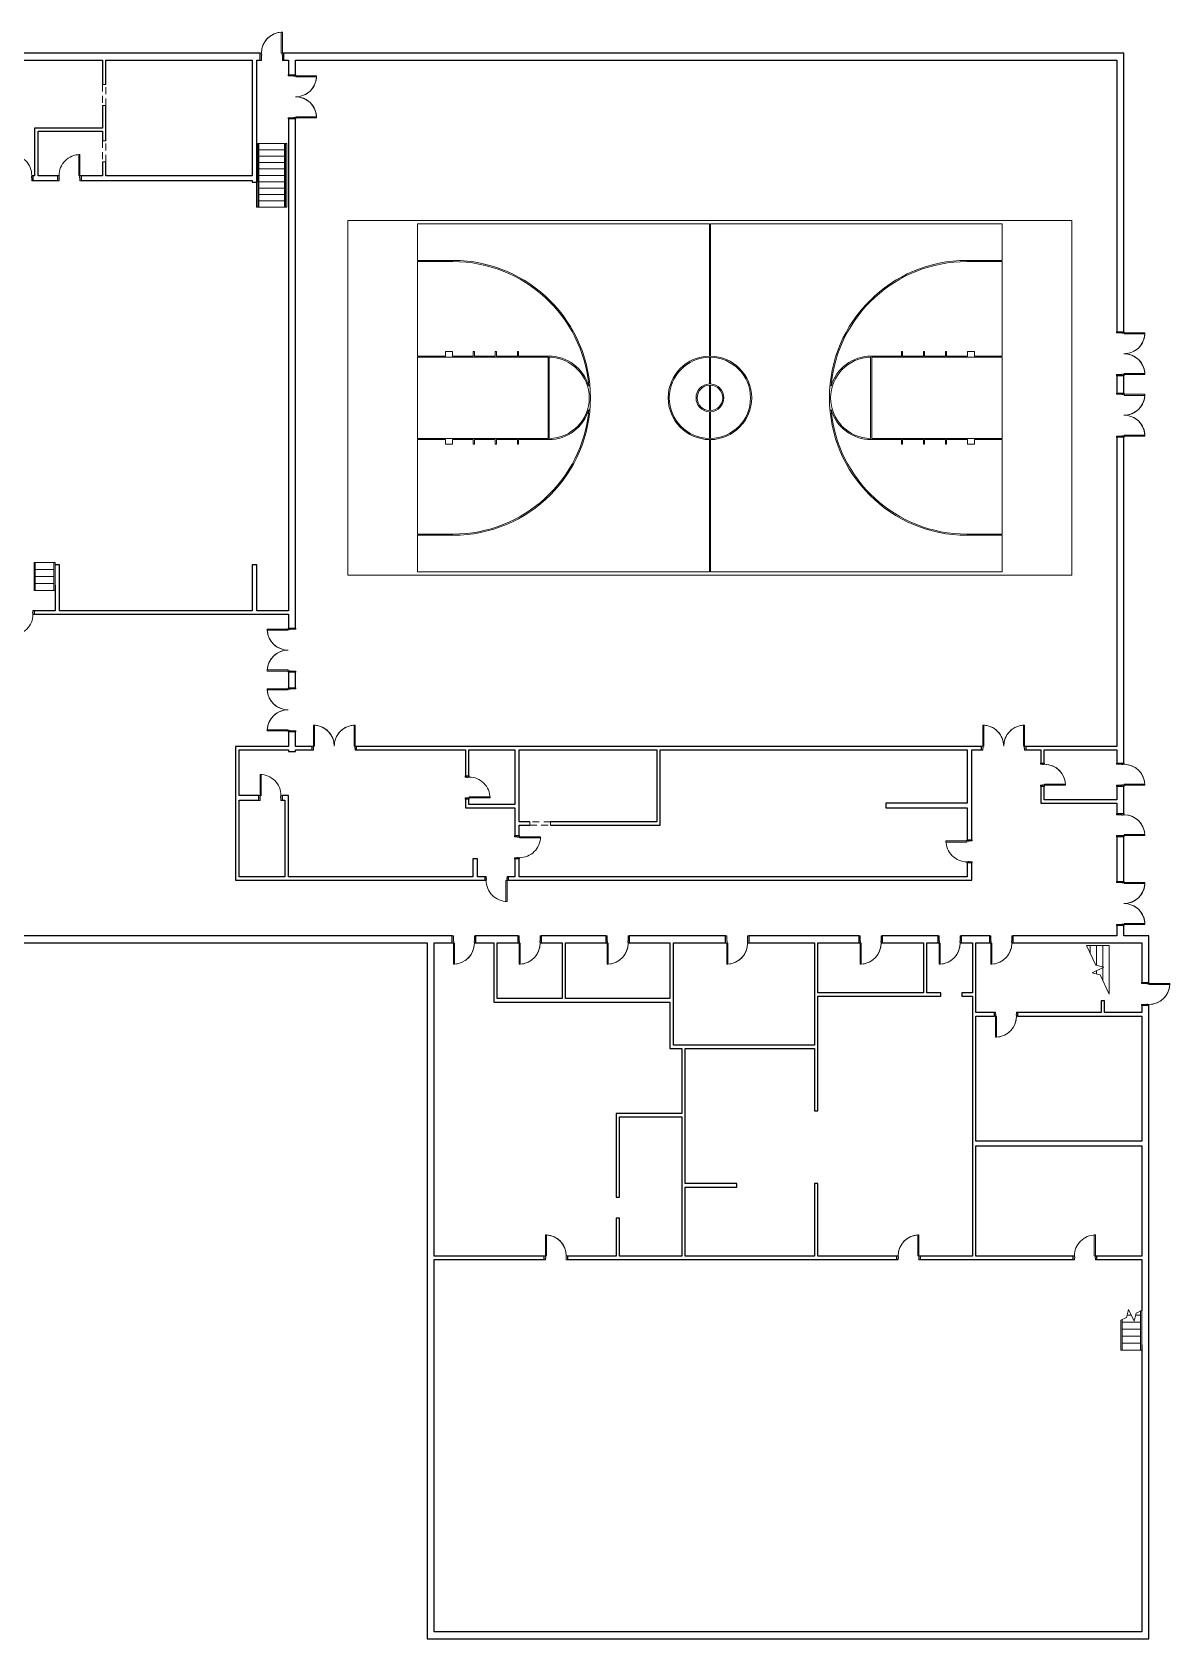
# Model space of a CAD drawing. Header units: inches. Extents: x -7329 to -4208, y -593 to 2177.
# Drawn here: x -6170 to -4208, y -593 to 2177 of the extents above; entities that cross this region are included whole.
import ezdxf

# ---------------------------------------------------------------- set-up
doc = ezdxf.new("R2010")
doc.units = ezdxf.units.IN
doc.header["$MEASUREMENT"] = 0
doc.linetypes.add('Overhead', pattern=[19.5, 12, -7.5])
for name, color, linetype, lineweight in [('A-DETL-GENF', 92, 'Overhead', 9), ('A-DETL-MEDM', 33, 'Continuous', 15), ('A-DOOR', 31, 'Continuous', 9), ('A-DOOR-FRAM', 31, 'Continuous', 15), ('A-FLOR-HRAL', 11, 'Continuous', 9), ('A-GENM', 13, 'Continuous', 9), ('A-WALL', 113, 'Continuous', 9), ('I-WALL', 2, 'Continuous', 9), ('S-STRS', 31, 'Continuous', 9), ('S-STRS-MBND', 31, 'Continuous', 9)]:
    doc.layers.add(name, color=color, linetype=linetype, lineweight=lineweight)

# ---------------------------------------------------------------- blocks, each defined once
blk = doc.blocks.new('Railing - Railing-5213321-LEVEL 1 Map Export')
at = {"layer": 'A-FLOR-HRAL'}
for p, q in [((-5780.8, 1985.5), (-5778.8, 1985.5)), ((-5780.8, 1985.5), (-5780.8, 1875.5)), ((-5778.8, 1985.5), (-5778.8, 1875.5)), ((-5778.8, 1875.5), (-5780.8, 1875.5))]:
    blk.add_line(p, q, dxfattribs=at)
blk = doc.blocks.new('Railing - Railing-5213325-LEVEL 1 Map Export')
at = {"layer": 'A-FLOR-HRAL'}
for p, q in [((-5734.8, 1985.5), (-5732.8, 1985.5)), ((-5734.8, 1985.5), (-5734.8, 1875.5)), ((-5732.8, 1985.5), (-5732.8, 1875.5)), ((-5732.8, 1875.5), (-5734.8, 1875.5))]:
    blk.add_line(p, q, dxfattribs=at)
blk = doc.blocks.new('Door-Opening - 36_ x 84_-5237242-LEVEL 1 Map Export')
at = {"layer": 'A-DETL-GENF'}
for p, q in [((17.7, 3), (-18.3, 3)), ((-18.3, -3), (17.7, -3))]:
    blk.add_line(p, q, dxfattribs=at)
at = {"layer": 'A-DETL-MEDM'}
for p, q in [((-18.3, 3), (-18.3, -3)), ((17.7, -3), (17.7, 3))]:
    blk.add_line(p, q, dxfattribs=at)
blk = doc.blocks.new('Door-Single_CE_ - WD Door-2_ HM Frame-5261701-LEVEL 1 Map Export')
at = {"layer": 'A-DOOR'}
for p, q in [((18, 39.5), (16, 39.5)), ((16, 39.5), (16, 3.5)), ((18, 3.5), (18, 39.5)), ((16, 3.5), (18, 3.5))]:
    blk.add_line(p, q, dxfattribs=at)
at = {"layer": 'A-DOOR', "lineweight": 15}
for p, q in [((18, 39.5), (16, 39.5)), ((16, 39.5), (16, 3.5)), ((18, 3.5), (18, 39.5)), ((18, 3.5), (16, 3.5))]:
    blk.add_line(p, q, dxfattribs=at)
at = {"layer": 'A-DOOR'}
blk.add_arc((18, 3.5), 36, 90, 180.5, dxfattribs=at)
blk.add_arc((18, 3.5), 36, 90, 180.5, dxfattribs=at)
blk.add_arc((18, 3.5), 36, 90, 180.5, dxfattribs=at)
blk.add_arc((18, 3.5), 36, 90, 180.5, dxfattribs=at)
at = {"layer": 'A-DOOR-FRAM'}
for p, q in [((-18, 3.5), (-20, 3.5)), ((-20, 3.5), (-20, -3.5)), ((-18, 1.5), (-18, 3.5)), ((-17.5, 1.5), (-18, 1.5)), ((-17.5, -0.5), (-17.5, 1.5)), ((18, 1.5), (17.5, 1.5)), ((17.5, 1.5), (17.5, -0.5)), ((20, 3.5), (18, 3.5)), ((18, 3.5), (18, 1.5)), ((20, -3.5), (20, 3.5)), ((-20, -3.5), (-18, -3.5)), ((-18, -3.5), (-18, -0.5)), ((-18, -0.5), (-17.5, -0.5)), ((17.5, -0.5), (18, -0.5)), ((18, -0.5), (18, -3.5)), ((18, -3.5), (20, -3.5))]:
    blk.add_line(p, q, dxfattribs=at)
blk = doc.blocks.new('Door-Single_CE_ - WD Door-2_ HM Frame-5261969-LEVEL 1 Map Export')
at = {"layer": 'A-DOOR'}
for p, q in [((18, 40.5), (16, 40.5)), ((16, 40.5), (16, 4.5)), ((18, 4.5), (18, 40.5)), ((16, 4.5), (18, 4.5))]:
    blk.add_line(p, q, dxfattribs=at)
at = {"layer": 'A-DOOR', "lineweight": 15}
for p, q in [((18, 40.5), (16, 40.5)), ((16, 40.5), (16, 4.5)), ((18, 4.5), (18, 40.5)), ((18, 4.5), (16, 4.5))]:
    blk.add_line(p, q, dxfattribs=at)
at = {"layer": 'A-DOOR'}
blk.add_arc((18, 4.5), 36, 90, 180.5, dxfattribs=at)
blk.add_arc((18, 4.5), 36, 90, 180.5, dxfattribs=at)
blk.add_arc((18, 4.5), 36, 90, 180.5, dxfattribs=at)
blk.add_arc((18, 4.5), 36, 90, 180.5, dxfattribs=at)
at = {"layer": 'A-DOOR-FRAM'}
for p, q in [((-18, 4.5), (-20, 4.5)), ((-20, 4.5), (-20, -4.5)), ((-18, 2.5), (-18, 4.5)), ((-17.5, 2.5), (-18, 2.5)), ((-18, -4.5), (-18, 0.5)), ((-18, 0.5), (-17.5, 0.5)), ((-17.5, 0.5), (-17.5, 2.5)), ((18, 2.5), (17.5, 2.5)), ((17.5, 2.5), (17.5, 0.5)), ((17.5, 0.5), (18, 0.5)), ((20, 4.5), (18, 4.5)), ((18, 4.5), (18, 2.5)), ((18, 0.5), (18, -4.5)), ((20, -4.5), (20, 4.5)), ((-20, -4.5), (-18, -4.5)), ((18, -4.5), (20, -4.5))]:
    blk.add_line(p, q, dxfattribs=at)
blk = doc.blocks.new('Door-Single_CE_ - WD Door-2_ HM Frame-5262668-LEVEL 1 Map Export')
at = {"layer": 'A-DOOR'}
for p, q in [((16, -40.5), (16, -4.5)), ((16, -4.5), (18, -4.5)), ((18, -4.5), (18, -40.5)), ((18, -40.5), (16, -40.5))]:
    blk.add_line(p, q, dxfattribs=at)
at = {"layer": 'A-DOOR', "lineweight": 15}
for p, q in [((16, -40.5), (16, -4.5)), ((18, -4.5), (16, -4.5)), ((18, -4.5), (18, -40.5)), ((18, -40.5), (16, -40.5))]:
    blk.add_line(p, q, dxfattribs=at)
at = {"layer": 'A-DOOR'}
blk.add_arc((18, -4.5), 36, 179.5, 270, dxfattribs=at)
blk.add_arc((18, -4.5), 36, 179.5, 270, dxfattribs=at)
blk.add_arc((18, -4.5), 36, 179.5, 270, dxfattribs=at)
blk.add_arc((18, -4.5), 36, 179.5, 270, dxfattribs=at)
at = {"layer": 'A-DOOR-FRAM'}
for p, q in [((-20, 4.5), (-18, 4.5)), ((-20, -4.5), (-20, 4.5)), ((-18, 4.5), (-18, -0.5)), ((18, 4.5), (20, 4.5)), ((18, -0.5), (18, 4.5)), ((20, 4.5), (20, -4.5)), ((-18, -4.5), (-20, -4.5)), ((-18, -0.5), (-17.5, -0.5)), ((-18, -2.5), (-18, -4.5)), ((-17.5, -2.5), (-18, -2.5)), ((-17.5, -0.5), (-17.5, -2.5)), ((17.5, -0.5), (18, -0.5)), ((17.5, -2.5), (17.5, -0.5)), ((18, -2.5), (17.5, -2.5)), ((18, -4.5), (18, -2.5)), ((20, -4.5), (18, -4.5))]:
    blk.add_line(p, q, dxfattribs=at)
blk = doc.blocks.new('Door-Single_CE_ - WD Door-2_ HM Frame-5263425-LEVEL 1 Map Export')
at = {"layer": 'A-DOOR'}
for p, q in [((16, -39.5), (16, -3.5)), ((16, -3.5), (18, -3.5)), ((18, -3.5), (18, -39.5)), ((18, -39.5), (16, -39.5))]:
    blk.add_line(p, q, dxfattribs=at)
at = {"layer": 'A-DOOR', "lineweight": 15}
for p, q in [((16, -39.5), (16, -3.5)), ((18, -3.5), (16, -3.5)), ((18, -3.5), (18, -39.5)), ((18, -39.5), (16, -39.5))]:
    blk.add_line(p, q, dxfattribs=at)
at = {"layer": 'A-DOOR'}
blk.add_arc((18, -3.5), 36, 179.5, 270, dxfattribs=at)
blk.add_arc((18, -3.5), 36, 179.5, 270, dxfattribs=at)
blk.add_arc((18, -3.5), 36, 179.5, 270, dxfattribs=at)
blk.add_arc((18, -3.5), 36, 179.5, 270, dxfattribs=at)
at = {"layer": 'A-DOOR-FRAM'}
for p, q in [((-20, 3.5), (-18, 3.5)), ((-20, -3.5), (-20, 3.5)), ((-18, 3.5), (-18, 0.5)), ((-18, 0.5), (-17.5, 0.5)), ((-17.5, 0.5), (-17.5, -1.5)), ((17.5, 0.5), (18, 0.5)), ((17.5, -1.5), (17.5, 0.5)), ((18, 3.5), (20, 3.5)), ((18, 0.5), (18, 3.5)), ((20, 3.5), (20, -3.5)), ((-18, -3.5), (-20, -3.5)), ((-18, -1.5), (-18, -3.5)), ((-17.5, -1.5), (-18, -1.5)), ((18, -1.5), (17.5, -1.5)), ((18, -3.5), (18, -1.5)), ((20, -3.5), (18, -3.5))]:
    blk.add_line(p, q, dxfattribs=at)
blk = doc.blocks.new('Door-Double-Lite_CE_ - WD Door-2_ WD Frame-LG Lite-5263802-LEVEL 1 Map Export')
at = {"layer": 'A-DOOR'}
for p, q in [((-36, 39.5), (-36, 3.5)), ((-34.25, 39.5), (-36, 39.5)), ((-36, 3.16), (-36, 39.5)), ((-34.25, 3.5), (-34.25, 39.5)), ((36, 39.5), (34.25, 39.5)), ((34.25, 39.5), (34.25, 3.5)), ((36, 3.5), (36, 39.5)), ((36, 3.16), (36, 39.5)), ((-36, 3.5), (-34.25, 3.5)), ((34.25, 3.5), (36, 3.5))]:
    blk.add_line(p, q, dxfattribs=at)
for centre, start, end in [((-36, 3.5), 359.5, 90), ((-36, 3.5), 359.5, 87.19661), ((36, 3.5), 90, 180.5), ((36, 3.5), 92.78996, 180.5)]:
    blk.add_arc(centre, 36, start, end, dxfattribs=at)
at = {"layer": 'A-DOOR-FRAM'}
for p, q in [((-36, 3.5), (-38, 3.5)), ((-38, 3.5), (-38, -3.5)), ((-36, 1.75), (-36, 3.5)), ((-35.5, 1.75), (-36, 1.75)), ((-35.5, -0.25), (-35.5, 1.75)), ((36, 1.75), (35.5, 1.75)), ((35.5, 1.75), (35.5, -0.25)), ((38, 3.5), (36, 3.5)), ((36, 3.5), (36, 1.75)), ((38, -3.5), (38, 3.5)), ((-38, -3.5), (-36, -3.5)), ((-36, -3.5), (-36, -0.25)), ((-36, -0.25), (-35.5, -0.25)), ((35.5, -0.25), (36, -0.25)), ((36, -0.25), (36, -3.5)), ((36, -3.5), (38, -3.5))]:
    blk.add_line(p, q, dxfattribs=at)
blk = doc.blocks.new('Door-Double-Lite_CE_ - WD Door-2_ WD Frame-LG Lite-5264098-LEVEL 1 Map Export')
at = {"layer": 'A-DOOR'}
for p, q in [((-36, 42.5), (-36, 6.5)), ((-34.25, 42.5), (-36, 42.5)), ((-36, 6.16), (-36, 42.5)), ((-34.25, 6.5), (-34.25, 42.5)), ((36, 42.5), (34.25, 42.5)), ((34.25, 42.5), (34.25, 6.5)), ((36, 6.5), (36, 42.5)), ((36, 6.16), (36, 42.5)), ((-36, 6.5), (-34.25, 6.5)), ((34.25, 6.5), (36, 6.5))]:
    blk.add_line(p, q, dxfattribs=at)
for centre, start, end in [((-36, 6.5), 359.5, 90), ((-36, 6.5), 359.5, 87.19661), ((36, 6.5), 90, 180.5), ((36, 6.5), 92.80339, 180.5)]:
    blk.add_arc(centre, 36, start, end, dxfattribs=at)
at = {"layer": 'A-DOOR-FRAM'}
for p, q in [((-36, 6.5), (-38, 6.5)), ((-38, 6.5), (-38, -6.5)), ((-36, 4.75), (-36, 6.5)), ((-35.5, 4.75), (-36, 4.75)), ((-36, -6.5), (-36, 2.75)), ((-36, 2.75), (-35.5, 2.75)), ((-35.5, 2.75), (-35.5, 4.75)), ((36, 4.75), (35.5, 4.75)), ((35.5, 4.75), (35.5, 2.75)), ((35.5, 2.75), (36, 2.75)), ((38, 6.5), (36, 6.5)), ((36, 6.5), (36, 4.75)), ((36, 2.75), (36, -6.5)), ((38, -6.5), (38, 6.5)), ((-38, -6.5), (-36, -6.5)), ((36, -6.5), (38, -6.5))]:
    blk.add_line(p, q, dxfattribs=at)
blk = doc.blocks.new('Door-Single_CE_ - WD Door-2_ WD Frame-5264573-LEVEL 1 Map Export')
at = {"layer": 'A-DOOR'}
for p, q in [((18, 39.5), (16, 39.5)), ((16, 39.5), (16, 3.5)), ((18, 3.5), (18, 39.5)), ((16, 3.5), (18, 3.5))]:
    blk.add_line(p, q, dxfattribs=at)
at = {"layer": 'A-DOOR', "lineweight": 15}
for p, q in [((18, 39.5), (16, 39.5)), ((16, 39.5), (16, 3.5)), ((18, 3.5), (18, 39.5)), ((18, 3.5), (16, 3.5))]:
    blk.add_line(p, q, dxfattribs=at)
at = {"layer": 'A-DOOR'}
blk.add_arc((18, 3.5), 36, 90, 180.5, dxfattribs=at)
blk.add_arc((18, 3.5), 36, 90, 180.5, dxfattribs=at)
blk.add_arc((18, 3.5), 36, 90, 180.5, dxfattribs=at)
blk.add_arc((18, 3.5), 36, 90, 180.5, dxfattribs=at)
at = {"layer": 'A-DOOR-FRAM'}
for p, q in [((-18, 3.5), (-20, 3.5)), ((-20, 3.5), (-20, -3.5)), ((-18, 1.5), (-18, 3.5)), ((-17.5, 1.5), (-18, 1.5)), ((-17.5, -0.5), (-17.5, 1.5)), ((18, 1.5), (17.5, 1.5)), ((17.5, 1.5), (17.5, -0.5)), ((20, 3.5), (18, 3.5)), ((18, 3.5), (18, 1.5)), ((20, -3.5), (20, 3.5)), ((-20, -3.5), (-18, -3.5)), ((-18, -3.5), (-18, -0.5)), ((-18, -0.5), (-17.5, -0.5)), ((17.5, -0.5), (18, -0.5)), ((18, -0.5), (18, -3.5)), ((18, -3.5), (20, -3.5))]:
    blk.add_line(p, q, dxfattribs=at)
blk = doc.blocks.new('Railing - Railing-5264819-LEVEL 1 Map Export')
at = {"layer": 'A-FLOR-HRAL'}
for p, q in [((-4256.9, -26.7), (-4258.9, -27.6)), ((-4258.9, -95.1), (-4258.9, -27.6)), ((-4256.9, -86.1), (-4256.9, -26.7)), ((-4256.9, -95.1), (-4258.9, -95.1))]:
    blk.add_line(p, q, dxfattribs=at)
blk = doc.blocks.new('Railing - Railing-5264823-LEVEL 1 Map Export')
at = {"layer": 'A-FLOR-HRAL'}
for p, q in [((-4290.9, -42.5), (-4292.9, -43.5)), ((-4292.9, -95.1), (-4292.9, -43.5)), ((-4290.9, -95.1), (-4290.9, -42.5)), ((-4290.9, -95.1), (-4292.9, -95.1))]:
    blk.add_line(p, q, dxfattribs=at)
blk = doc.blocks.new('Door-Single-Lite_CE_ - WD Door-2_ WD Frame-LG Lite-5278804-LEVEL 1 Map Export')
at = {"layer": 'A-DOOR'}
for p, q in [((18, 42.5), (16.25, 42.5)), ((16.25, 42.5), (16.25, 6.5)), ((18, 6.5), (18, 42.5)), ((16.25, 6.5), (18, 6.5))]:
    blk.add_line(p, q, dxfattribs=at)
for start, end in [(90, 179.42265), (92.80339, 180.5)]:
    blk.add_arc((18, 6.5), 36, start, end, dxfattribs=at)
at = {"layer": 'A-DOOR-FRAM'}
for p, q in [((-18, 6.5), (-20, 6.5)), ((-20, 6.5), (-20, -6.5)), ((-18, 4.75), (-18, 6.5)), ((-17.5, 4.75), (-18, 4.75)), ((-18, -6.5), (-18, 2.75)), ((-18, 2.75), (-17.5, 2.75)), ((-17.5, 2.75), (-17.5, 4.75)), ((18, 4.75), (17.5, 4.75)), ((17.5, 4.75), (17.5, 2.75)), ((17.5, 2.75), (18, 2.75)), ((20, 6.5), (18, 6.5)), ((18, 6.5), (18, 4.75)), ((18, 2.75), (18, -6.5)), ((20, -6.5), (20, 6.5)), ((-20, -6.5), (-18, -6.5)), ((18, -6.5), (20, -6.5))]:
    blk.add_line(p, q, dxfattribs=at)
blk = doc.blocks.new('Door-Single-Lite_CE_ - WD Door-2_ WD Frame-LG Lite-5281201-LEVEL 1 Map Export')
at = {"layer": 'A-DOOR'}
for p, q in [((16.25, -6.5), (18, -6.5)), ((16.25, -42.5), (16.25, -6.5)), ((18, -6.5), (18, -42.5)), ((18, -42.5), (16.25, -42.5))]:
    blk.add_line(p, q, dxfattribs=at)
for start, end in [(179.5, 267.19661), (180.57735, 270)]:
    blk.add_arc((18, -6.5), 36, start, end, dxfattribs=at)
at = {"layer": 'A-DOOR-FRAM'}
for p, q in [((-20, 6.5), (-18, 6.5)), ((-20, -6.5), (-20, 6.5)), ((-18, 6.5), (-18, -2.75)), ((18, 6.5), (20, 6.5)), ((18, -2.75), (18, 6.5)), ((20, 6.5), (20, -6.5)), ((-18, -6.5), (-20, -6.5)), ((-18, -2.75), (-17.5, -2.75)), ((-18, -4.75), (-18, -6.5)), ((-17.5, -4.75), (-18, -4.75)), ((-17.5, -2.75), (-17.5, -4.75)), ((17.5, -2.75), (18, -2.75)), ((17.5, -4.75), (17.5, -2.75)), ((18, -4.75), (17.5, -4.75)), ((18, -6.5), (18, -4.75)), ((20, -6.5), (18, -6.5))]:
    blk.add_line(p, q, dxfattribs=at)
blk = doc.blocks.new('Door-Single-Lite_CE_ - WD Door-2_ WD Frame-LG Lite-5269594-LEVEL 1 Map Export')
at = {"layer": 'A-DOOR'}
for p, q in [((18, 39.5), (16.25, 39.5)), ((16.25, 39.5), (16.25, 3.5)), ((18, 3.5), (18, 39.5)), ((16.25, 3.5), (18, 3.5))]:
    blk.add_line(p, q, dxfattribs=at)
for start, end in [(90, 179.42265), (92.80339, 180.5)]:
    blk.add_arc((18, 3.5), 36, start, end, dxfattribs=at)
at = {"layer": 'A-DOOR-FRAM'}
for p, q in [((-18, 3.5), (-20, 3.5)), ((-20, 3.5), (-20, -3.5)), ((-18, 1.75), (-18, 3.5)), ((-17.5, 1.75), (-18, 1.75)), ((-17.5, -0.25), (-17.5, 1.75)), ((18, 1.75), (17.5, 1.75)), ((17.5, 1.75), (17.5, -0.25)), ((20, 3.5), (18, 3.5)), ((18, 3.5), (18, 1.75)), ((20, -3.5), (20, 3.5)), ((-20, -3.5), (-18, -3.5)), ((-18, -3.5), (-18, -0.25)), ((-18, -0.25), (-17.5, -0.25)), ((17.5, -0.25), (18, -0.25)), ((18, -0.25), (18, -3.5)), ((18, -3.5), (20, -3.5))]:
    blk.add_line(p, q, dxfattribs=at)
blk = doc.blocks.new('Door-Single-Lite_CE_ - WD Door-2_ WD Frame-LG Lite-5270366-LEVEL 1 Map Export')
at = {"layer": 'A-DOOR'}
for p, q in [((16.25, -3.5), (18, -3.5)), ((16.25, -39.5), (16.25, -3.5)), ((18, -3.5), (18, -39.5)), ((18, -39.5), (16.25, -39.5))]:
    blk.add_line(p, q, dxfattribs=at)
for start, end in [(179.5, 267.19661), (180.57735, 270)]:
    blk.add_arc((18, -3.5), 36, start, end, dxfattribs=at)
at = {"layer": 'A-DOOR-FRAM'}
for p, q in [((-20, 3.5), (-18, 3.5)), ((-20, -3.5), (-20, 3.5)), ((-18, 3.5), (-18, 0.25)), ((-18, 0.25), (-17.5, 0.25)), ((-17.5, 0.25), (-17.5, -1.75)), ((17.5, 0.25), (18, 0.25)), ((17.5, -1.75), (17.5, 0.25)), ((18, 3.5), (20, 3.5)), ((18, 0.25), (18, 3.5)), ((20, 3.5), (20, -3.5)), ((-18, -3.5), (-20, -3.5)), ((-18, -1.75), (-18, -3.5)), ((-17.5, -1.75), (-18, -1.75)), ((18, -1.75), (17.5, -1.75)), ((18, -3.5), (18, -1.75)), ((20, -3.5), (18, -3.5))]:
    blk.add_line(p, q, dxfattribs=at)
blk = doc.blocks.new('Railing - Railing-5282848-LEVEL 1 Map Export')
at = {"layer": 'A-FLOR-HRAL'}
for p, q in [((-6132.3, 1262.8), (-6130.3, 1262.8)), ((-6132.3, 1214.8), (-6132.3, 1262.8)), ((-6130.3, 1223.8), (-6130.3, 1262.8)), ((-6130.3, 1214.8), (-6132.3, 1214.8))]:
    blk.add_line(p, q, dxfattribs=at)
blk = doc.blocks.new('Railing - Railing-5282852-LEVEL 1 Map Export')
at = {"layer": 'A-FLOR-HRAL'}
for p, q in [((-6166.3, 1262.8), (-6164.3, 1262.8)), ((-6166.3, 1214.8), (-6166.3, 1262.8)), ((-6164.3, 1214.8), (-6164.3, 1262.8)), ((-6164.3, 1214.8), (-6166.3, 1214.8))]:
    blk.add_line(p, q, dxfattribs=at)
blk = doc.blocks.new('Door-Double-Lite_CE_ - WD Door-2_ WD Frame-SM Lite-5284080-LEVEL 1 Map Export')
at = {"layer": 'A-DOOR'}
for p, q in [((-36, 42.5), (-36, 6.5)), ((-34.25, 42.5), (-36, 42.5)), ((-36, 6.16), (-36, 42.5)), ((-34.25, 6.5), (-34.25, 42.5)), ((36, 42.5), (34.25, 42.5)), ((34.25, 42.5), (34.25, 6.5)), ((36, 6.5), (36, 42.5)), ((36, 6.16), (36, 42.5)), ((-36, 6.5), (-34.25, 6.5)), ((34.25, 6.5), (36, 6.5))]:
    blk.add_line(p, q, dxfattribs=at)
for centre, start, end in [((-36, 6.5), 359.5, 90), ((-36, 6.5), 359.5, 87.19661), ((36, 6.5), 90, 180.5), ((36, 6.5), 92.80339, 180.5)]:
    blk.add_arc(centre, 36, start, end, dxfattribs=at)
at = {"layer": 'A-DOOR-FRAM'}
for p, q in [((-36, 6.5), (-38, 6.5)), ((-38, 6.5), (-38, -6.5)), ((-36, 4.75), (-36, 6.5)), ((-35.5, 4.75), (-36, 4.75)), ((-36, -6.5), (-36, 2.75)), ((-36, 2.75), (-35.5, 2.75)), ((-35.5, 2.75), (-35.5, 4.75)), ((36, 4.75), (35.5, 4.75)), ((35.5, 4.75), (35.5, 2.75)), ((35.5, 2.75), (36, 2.75)), ((38, 6.5), (36, 6.5)), ((36, 6.5), (36, 4.75)), ((36, 2.75), (36, -6.5)), ((38, -6.5), (38, 6.5)), ((-38, -6.5), (-36, -6.5)), ((36, -6.5), (38, -6.5))]:
    blk.add_line(p, q, dxfattribs=at)
blk = doc.blocks.new('Sports Court - Basketball Flexible - 84_x50_ W_10_E 6_side-5303088-LEVEL 1 Map Export')
at = {"layer": 'A-GENM'}
for p, q in [((-48, -210), (-48, 1038)), ((-48, 1038), (564, 1038)), ((564, 1038), (564, -210)), ((-42, 415), (-42, 918)), ((-42, 918), (21, 918)), ((21, 918), (21, 857)), ((23, 918), (186, 918)), ((23, 857), (23, 918)), ((186, 918), (186, 870)), ((188, 918), (328, 918)), ((188, 693), (188, 918)), ((328, 918), (328, 693)), ((493, 918), (330, 918)), ((330, 918), (330, 870)), ((493, 857), (493, 918)), ((495, 857), (495, 918)), ((495, 918), (558, 918)), ((558, 918), (558, 415)), ((186, 870), (178, 870)), ((178, 870), (178, 858)), ((330, 870), (338, 870)), ((338, 870), (338, 858)), ((178, 858), (186, 858)), ((186, 858), (186, 822)), ((330, 858), (330, 822)), ((338, 858), (330, 858)), ((186, 822), (178, 822)), ((178, 822), (178, 820)), ((178, 820), (186, 820)), ((186, 820), (186, 784)), ((330, 822), (338, 822)), ((330, 820), (330, 784)), ((338, 820), (330, 820)), ((338, 822), (338, 820)), ((186, 784), (178, 784)), ((178, 784), (178, 782)), ((178, 782), (186, 782)), ((186, 782), (186, 746)), ((330, 784), (338, 784)), ((330, 782), (330, 746)), ((338, 782), (330, 782)), ((338, 784), (338, 782)), ((186, 746), (178, 746)), ((178, 746), (178, 744)), ((178, 744), (186, 744)), ((186, 744), (186, 692)), ((330, 746), (338, 746)), ((330, 744), (330, 692)), ((338, 744), (330, 744)), ((338, 746), (338, 744)), ((328, 693), (188, 693)), ((188, 691), (328, 691)), ((186, 415), (-42, 415)), ((-42, -90), (-42, 413)), ((-42, 413), (186, 413)), ((188, 415), (234, 415)), ((188, 413), (234, 413)), ((236, 415), (280, 415)), ((280, 413), (236, 413)), ((282, 415), (328, 415)), ((282, 413), (328, 413)), ((558, 415), (330, 415)), ((330, 413), (558, 413)), ((558, 413), (558, -90)), ((186, 136), (186, 84)), ((188, 137), (328, 137)), ((188, 135), (328, 135)), ((188, -90), (188, 135)), ((328, 135), (328, -90)), ((330, 84), (330, 136)), ((186, 84), (178, 84)), ((178, 84), (178, 82)), ((338, 84), (330, 84)), ((338, 82), (338, 84)), ((178, 82), (186, 82)), ((186, 82), (186, 46)), ((330, 82), (338, 82)), ((330, 46), (330, 82)), ((186, 46), (178, 46)), ((178, 46), (178, 44)), ((178, 44), (186, 44)), ((186, 44), (186, 8)), ((338, 46), (330, 46)), ((330, 8), (330, 44)), ((330, 44), (338, 44)), ((338, 44), (338, 46)), ((186, 8), (178, 8)), ((178, 8), (178, 6)), ((178, 6), (186, 6)), ((186, 6), (186, -30)), ((338, 8), (330, 8)), ((330, -30), (330, 6)), ((330, 6), (338, 6)), ((338, 6), (338, 8)), ((21, -29), (21, -90)), ((23, -90), (23, -29)), ((186, -30), (178, -30)), ((178, -30), (178, -42)), ((178, -42), (186, -42)), ((186, -42), (186, -90)), ((338, -30), (330, -30)), ((330, -90), (330, -42)), ((330, -42), (338, -42)), ((338, -42), (338, -30)), ((493, -90), (493, -29)), ((495, -90), (495, -29)), ((21, -90), (-42, -90)), ((186, -90), (23, -90)), ((328, -90), (188, -90)), ((330, -90), (493, -90)), ((558, -90), (495, -90)), ((564, -210), (-48, -210))]:
    blk.add_line(p, q, dxfattribs=at)
for centre, radius, start, end in [((258, 857), 237, 180, 0), ((258, 857), 235, 180, 265.0953), ((258, 857), 235, 274.9049, 0), ((258, 692), 72, 180, 253.7957), ((258, 692), 70, 180.8185, 359.1815), ((258, 692), 72, 286.2045, 0), ((258, 414), 72, 0.7957, 179.2043), ((258, 414), 70, 0.8184, 179.1816), ((258, 414), 24, 2.3876, 177.6124), ((258, 414), 22, 2.6048, 177.3952), ((258, 414), 72, 180.7959, 359.2041), ((258, 414), 70, 180.8187, 359.1813), ((258, 414), 24, 182.3884, 357.6116), ((258, 414), 22, 182.6057, 357.3943), ((258, -29), 237, 360, 180), ((258, -29), 235, 94.9047, 180), ((258, 136), 72, 106.2043, 180), ((258, 136), 70, 0.8185, 179.1815), ((258, -29), 235, 0, 85.0951), ((258, 136), 72, 0, 73.7955)]:
    blk.add_arc(centre, radius, start, end, dxfattribs=at)

msp = doc.modelspace()

# ---------------------------------------------------------------- linework, layer by layer
at = {"layer": 'A-WALL', "lineweight": 25}
for p, q in [((-5776.4, 2140.9), (-6305.4, 2140.9)), ((-5776.4, 2128.9), (-5776.4, 2140.9)), ((-4287.9, 2140.9), (-5736.4, 2140.9)), ((-5736.4, 2140.9), (-5736.4, 2128.9)), ((-4287.9, 1660.9), (-4287.9, 2140.9)), ((-6212.4, 2128.9), (-6048.4, 2128.9)), ((-6048.4, 2128.9), (-6048.4, 2087.1)), ((-6042.4, 2087.1), (-6042.4, 2128.9)), ((-6042.4, 2128.9), (-5790.4, 2128.9)), ((-5790.4, 2128.9), (-5790.4, 1929.8)), ((-5782.4, 2128.9), (-5776.4, 2128.9)), ((-5782.4, 1918.9), (-5782.4, 2128.9)), ((-5736.4, 2128.9), (-5727.9, 2128.9)), ((-5727.9, 2128.9), (-5727.9, 2103.9)), ((-5715.9, 2103.9), (-5715.9, 2128.9)), ((-5715.9, 2128.9), (-4299.9, 2128.9)), ((-4299.9, 2128.9), (-4299.9, 1660.9)), ((-5727.9, 2103.9), (-5715.9, 2103.9)), ((-6048.4, 2051.1), (-6048.4, 2011.8)), ((-6042.4, 1989.8), (-6042.4, 2051.1)), ((-5715.9, 2027.9), (-5727.9, 2027.9)), ((-5727.9, 2027.9), (-5727.9, 1179.8)), ((-5715.9, 1149.8), (-5715.9, 2027.9)), ((-6165.4, 2006.8), (-6165.4, 1929.8)), ((-6159.4, 1929.8), (-6159.4, 2006.8)), ((-6048.4, 2006.8), (-6048.4, 1989.8)), ((-6048.4, 1953.8), (-6048.4, 1929.8)), ((-6042.4, 1929.8), (-6042.4, 1953.8)), ((-6165.4, 1929.8), (-6168.4, 1929.8)), ((-6168.4, 1929.8), (-6168.4, 1921.8)), ((-6168.4, 1921.8), (-6125.4, 1921.8)), ((-6125.4, 1929.8), (-6159.4, 1929.8)), ((-6125.4, 1921.8), (-6125.4, 1929.8)), ((-6048.4, 1929.8), (-6085.4, 1929.8)), ((-6085.4, 1929.8), (-6085.4, 1921.8)), ((-6085.4, 1921.8), (-5790.4, 1921.8)), ((-5790.4, 1929.8), (-6042.4, 1929.8)), ((-5790.4, 1921.8), (-5790.4, 1918.9)), ((-5790.4, 1918.9), (-5782.4, 1918.9)), ((-4299.9, 1660.9), (-4287.9, 1660.9)), ((-4299.9, 1584.9), (-4299.9, 1554.9)), ((-4287.9, 1584.9), (-4299.9, 1584.9)), ((-4287.9, 1554.9), (-4287.9, 1584.9)), ((-4299.9, 1554.9), (-4287.9, 1554.9)), ((-4299.9, 1478.9), (-4299.9, 945.9)), ((-4287.9, 1478.9), (-4299.9, 1478.9)), ((-4287.9, 916.9), (-4287.9, 1478.9)), ((-6122.3, 1258.8), (-6130.3, 1258.8)), ((-6122.3, 1179.8), (-6122.3, 1258.8)), ((-5782.4, 1258.8), (-5790.4, 1258.8)), ((-5790.4, 1258.8), (-5790.4, 1179.8)), ((-5782.4, 1179.8), (-5782.4, 1258.8)), ((-6130.3, 1223.8), (-6130.3, 1179.8)), ((-6130.3, 1179.8), (-6166.4, 1179.8)), ((-6166.4, 1179.8), (-6166.4, 1173.8)), ((-6166.4, 1173.8), (-5727.9, 1173.8)), ((-5790.4, 1179.8), (-6122.3, 1179.8)), ((-5727.9, 1179.8), (-5782.4, 1179.8)), ((-5727.9, 1173.8), (-5727.9, 1149.8)), ((-5727.9, 1149.8), (-5715.9, 1149.8)), ((-5715.9, 1073.8), (-5727.9, 1073.8)), ((-5727.9, 1073.8), (-5727.9, 1046.9)), ((-5715.9, 1046.9), (-5715.9, 1073.8)), ((-5727.9, 1046.9), (-5715.9, 1046.9)), ((-5715.9, 970.9), (-5727.9, 970.9)), ((-5727.9, 970.9), (-5727.9, 945.9)), ((-5715.9, 945.9), (-5715.9, 970.9)), ((-5727.9, 945.9), (-5818.9, 945.9)), ((-5818.9, 945.9), (-5818.9, 714.9)), ((-5686.9, 945.9), (-5715.9, 945.9)), ((-5686.9, 939.9), (-5686.9, 945.9)), ((-4532.9, 945.9), (-5610.9, 945.9)), ((-5610.9, 945.9), (-5610.9, 939.9)), ((-4532.9, 939.9), (-4532.9, 945.9)), ((-4299.9, 945.9), (-4456.9, 945.9)), ((-4456.9, 945.9), (-4456.9, 939.9)), ((-5812.9, 939.9), (-5727.9, 939.9)), ((-5812.9, 860.9), (-5812.9, 939.9)), ((-5727.9, 939.9), (-5727.9, 936.9)), ((-5727.9, 936.9), (-5715.9, 936.9)), ((-5715.9, 939.9), (-5686.9, 939.9)), ((-5715.9, 936.9), (-5715.9, 939.9)), ((-5610.9, 939.9), (-5422.9, 939.9)), ((-5422.9, 939.9), (-5422.9, 894.9)), ((-5416.9, 939.9), (-5337.9, 939.9)), ((-5416.9, 894.9), (-5416.9, 939.9)), ((-5337.9, 939.9), (-5337.9, 845.9)), ((-5329.9, 939.9), (-5092.9, 939.9)), ((-5329.9, 815.9), (-5329.9, 939.9)), ((-5092.9, 939.9), (-5092.9, 815.9)), ((-5086.9, 939.9), (-4557.9, 939.9)), ((-5086.9, 809.9), (-5086.9, 939.9)), ((-4557.9, 939.9), (-4557.9, 847.9)), ((-4549.9, 939.9), (-4532.9, 939.9)), ((-4549.9, 784.9), (-4549.9, 939.9)), ((-4456.9, 939.9), (-4430.9, 939.9)), ((-4430.9, 939.9), (-4430.9, 916.9)), ((-4430.9, 916.9), (-4424.9, 916.9)), ((-4424.9, 939.9), (-4299.9, 939.9)), ((-4424.9, 916.9), (-4424.9, 939.9)), ((-4299.9, 939.9), (-4299.9, 916.9)), ((-4299.9, 916.9), (-4287.9, 916.9)), ((-5422.9, 894.9), (-5416.9, 894.9)), ((-5778.9, 860.9), (-5812.9, 860.9)), ((-5778.9, 852.9), (-5778.9, 860.9)), ((-5727.9, 860.9), (-5738.9, 860.9)), ((-5738.9, 860.9), (-5738.9, 852.9)), ((-5727.9, 720.9), (-5727.9, 860.9)), ((-4430.9, 876.9), (-4430.9, 847.9)), ((-4424.9, 876.9), (-4430.9, 876.9)), ((-4424.9, 853.9), (-4424.9, 876.9)), ((-4287.9, 876.9), (-4299.9, 876.9)), ((-4299.9, 876.9), (-4299.9, 853.9)), ((-4287.9, 829.9), (-4287.9, 876.9)), ((-5812.9, 720.9), (-5812.9, 852.9)), ((-5812.9, 852.9), (-5778.9, 852.9)), ((-5738.9, 852.9), (-5733.9, 852.9)), ((-5733.9, 852.9), (-5733.9, 720.9)), ((-5422.9, 854.9), (-5422.9, 839.9)), ((-5416.9, 854.9), (-5422.9, 854.9)), ((-5422.9, 839.9), (-5337.9, 839.9)), ((-5416.9, 845.9), (-5416.9, 854.9)), ((-5337.9, 845.9), (-5416.9, 845.9)), ((-5337.9, 839.9), (-5337.9, 791.9)), ((-4557.9, 847.9), (-4697.9, 847.9)), ((-4697.9, 847.9), (-4697.9, 839.9)), ((-4697.9, 839.9), (-4557.9, 839.9)), ((-4557.9, 839.9), (-4557.9, 784.9)), ((-4430.9, 847.9), (-4299.9, 847.9)), ((-4299.9, 853.9), (-4424.9, 853.9)), ((-4299.9, 847.9), (-4299.9, 829.9)), ((-5311.9, 815.9), (-5329.9, 815.9)), ((-5329.9, 791.9), (-5329.9, 809.9)), ((-5329.9, 809.9), (-5311.9, 809.9)), ((-5092.9, 815.9), (-5275.9, 815.9)), ((-5275.9, 809.9), (-5086.9, 809.9)), ((-4299.9, 829.9), (-4287.9, 829.9)), ((-5337.9, 791.9), (-5329.9, 791.9)), ((-4557.9, 784.9), (-4549.9, 784.9)), ((-4287.9, 789.9), (-4299.9, 789.9)), ((-4299.9, 789.9), (-4299.9, 712.9)), ((-4287.9, 712.9), (-4287.9, 789.9)), ((-5401.9, 751.9), (-5409.9, 751.9)), ((-5409.9, 751.9), (-5409.9, 720.9)), ((-5401.9, 720.9), (-5401.9, 751.9)), ((-5329.9, 751.9), (-5337.9, 751.9)), ((-5337.9, 751.9), (-5337.9, 720.9)), ((-5329.9, 720.9), (-5329.9, 751.9)), ((-5733.9, 720.9), (-5812.9, 720.9)), ((-5409.9, 720.9), (-5727.9, 720.9)), ((-5388.9, 720.9), (-5401.9, 720.9)), ((-5388.9, 714.9), (-5388.9, 720.9)), ((-5337.9, 720.9), (-5348.9, 720.9)), ((-5348.9, 720.9), (-5348.9, 714.9)), ((-4557.9, 720.9), (-5329.9, 720.9)), ((-4549.9, 744.9), (-4557.9, 744.9)), ((-4557.9, 744.9), (-4557.9, 720.9)), ((-4549.9, 714.9), (-4549.9, 744.9)), ((-5818.9, 714.9), (-5388.9, 714.9)), ((-5348.9, 714.9), (-4549.9, 714.9)), ((-4299.9, 712.9), (-4287.9, 712.9)), ((-5445.4, 618.9), (-6192.9, 618.9)), ((-5445.4, 606.9), (-5445.4, 618.9)), ((-5332.1, 618.9), (-5405.4, 618.9)), ((-5405.4, 618.9), (-5405.4, 606.9)), ((-5332.1, 606.9), (-5332.1, 618.9)), ((-5180.3, 618.9), (-5292.1, 618.9)), ((-5292.1, 618.9), (-5292.1, 606.9)), ((-5180.3, 606.9), (-5180.3, 618.9)), ((-4974.3, 618.9), (-5140.3, 618.9)), ((-5140.3, 618.9), (-5140.3, 606.9)), ((-4974.3, 606.9), (-4974.3, 618.9)), ((-4744.3, 618.9), (-4934.3, 618.9)), ((-4934.3, 618.9), (-4934.3, 606.9)), ((-4744.3, 606.9), (-4744.3, 618.9)), ((-4608.1, 618.9), (-4704.3, 618.9)), ((-4704.3, 618.9), (-4704.3, 606.9)), ((-4608.1, 606.9), (-4608.1, 618.9)), ((-4518.9, 618.9), (-4568.1, 618.9)), ((-4568.1, 618.9), (-4568.1, 606.9)), ((-4518.9, 606.9), (-4518.9, 618.9)), ((-4299.9, 618.9), (-4478.9, 618.9)), ((-4478.9, 618.9), (-4478.9, 606.9)), ((-4287.9, 636.9), (-4299.9, 636.9)), ((-4299.9, 636.9), (-4299.9, 618.9)), ((-4287.9, 618.9), (-4287.9, 636.9)), ((-4244.9, 618.9), (-4287.9, 618.9)), ((-4244.9, 538.9), (-4244.9, 618.9)), ((-6603.4, 606.9), (-5488.9, 606.9)), ((-5488.9, 606.9), (-5488.9, -593.1)), ((-5476.9, 606.9), (-5445.4, 606.9)), ((-5476.9, 66.9), (-5476.9, 606.9)), ((-5405.4, 606.9), (-5373.9, 606.9)), ((-5373.9, 606.9), (-5373.9, 504.9)), ((-5367.9, 606.9), (-5332.1, 606.9)), ((-5367.9, 510.9), (-5367.9, 606.9)), ((-5292.1, 606.9), (-5256.3, 606.9)), ((-5256.3, 606.9), (-5256.3, 510.9)), ((-5250.3, 606.9), (-5180.3, 606.9)), ((-5250.3, 510.9), (-5250.3, 606.9)), ((-5140.3, 606.9), (-5070.3, 606.9)), ((-5070.3, 606.9), (-5070.3, 510.9)), ((-5064.3, 606.9), (-4974.3, 606.9)), ((-5064.3, 430.9), (-5064.3, 606.9)), ((-4934.3, 606.9), (-4821.3, 606.9)), ((-4821.3, 606.9), (-4821.3, 430.9)), ((-4815.3, 606.9), (-4744.3, 606.9)), ((-4815.3, 520.9), (-4815.3, 606.9)), ((-4704.3, 606.9), (-4633.3, 606.9)), ((-4633.3, 606.9), (-4633.3, 520.9)), ((-4627.3, 606.9), (-4608.1, 606.9)), ((-4627.3, 520.9), (-4627.3, 606.9)), ((-4568.1, 606.9), (-4548.9, 606.9)), ((-4548.9, 606.9), (-4548.9, 520.9)), ((-4542.9, 606.9), (-4518.9, 606.9)), ((-4542.9, 486.9), (-4542.9, 606.9)), ((-4478.9, 606.9), (-4256.9, 606.9)), ((-4256.9, 606.9), (-4256.9, 538.9)), ((-4256.9, 538.9), (-4244.9, 538.9)), ((-5373.9, 504.9), (-5070.3, 504.9)), ((-5256.3, 510.9), (-5367.9, 510.9)), ((-5070.3, 510.9), (-5250.3, 510.9)), ((-5070.3, 504.9), (-5070.3, 424.9)), ((-4633.3, 520.9), (-4815.3, 520.9)), ((-4815.3, 514.9), (-4603.3, 514.9)), ((-4815.3, 317.4), (-4815.3, 514.9)), ((-4603.3, 520.9), (-4627.3, 520.9)), ((-4603.3, 514.9), (-4603.3, 520.9)), ((-4548.9, 520.9), (-4567.3, 520.9)), ((-4567.3, 520.9), (-4567.3, 514.9)), ((-4567.3, 514.9), (-4548.9, 514.9)), ((-4548.9, 514.9), (-4548.9, 66.9)), ((-4320.9, 506.9), (-4326.9, 506.9)), ((-4326.9, 506.9), (-4326.9, 486.9)), ((-4320.9, 486.9), (-4320.9, 506.9)), ((-4256.9, 498.9), (-4256.9, 486.9)), ((-4244.9, 498.9), (-4256.9, 498.9)), ((-4244.9, -593.1), (-4244.9, 498.9)), ((-4510.9, 486.9), (-4542.9, 486.9)), ((-4542.9, 264.9), (-4542.9, 480.9)), ((-4542.9, 480.9), (-4510.9, 480.9)), ((-4510.9, 480.9), (-4510.9, 486.9)), ((-4326.9, 486.9), (-4470.9, 486.9)), ((-4470.9, 486.9), (-4470.9, 480.9)), ((-4470.9, 480.9), (-4256.9, 480.9)), ((-4256.9, 486.9), (-4320.9, 486.9)), ((-4256.9, 480.9), (-4256.9, 264.9)), ((-5070.3, 424.9), (-5049.9, 424.9)), ((-4821.3, 430.9), (-5064.3, 430.9)), ((-5049.9, 424.9), (-5049.9, 312.9)), ((-5043.9, 191.9), (-5043.9, 424.9)), ((-5043.9, 424.9), (-4821.3, 424.9)), ((-4821.3, 424.9), (-4821.3, 317.4)), ((-5162.9, 312.9), (-5162.9, 168.6)), ((-5049.9, 312.9), (-5162.9, 312.9)), ((-5156.9, 168.6), (-5156.9, 306.9)), ((-5156.9, 306.9), (-5049.9, 306.9)), ((-5049.9, 306.9), (-5049.9, 66.9)), ((-4821.3, 317.4), (-4815.3, 317.4)), ((-4256.9, 264.9), (-4542.9, 264.9)), ((-4542.9, 66.9), (-4542.9, 256.9)), ((-4542.9, 256.9), (-4256.9, 256.9)), ((-4256.9, 256.9), (-4256.9, 66.9)), ((-5162.9, 168.6), (-5156.9, 168.6)), ((-4954.9, 191.9), (-5043.9, 191.9)), ((-5043.9, 66.9), (-5043.9, 185.9)), ((-5043.9, 185.9), (-4954.9, 185.9)), ((-4954.9, 185.9), (-4954.9, 191.9)), ((-4815.3, 191.9), (-4821.3, 191.9)), ((-4821.3, 191.9), (-4821.3, 66.9)), ((-4815.3, 66.9), (-4815.3, 191.9)), ((-5156.9, 132.3), (-5162.9, 132.3)), ((-5162.9, 132.3), (-5162.9, 66.9)), ((-5156.9, 66.9), (-5156.9, 132.3)), ((-5286.9, 66.9), (-5476.9, 66.9)), ((-5476.9, -581.1), (-5476.9, 60.9)), ((-5476.9, 60.9), (-5286.9, 60.9)), ((-5286.9, 60.9), (-5286.9, 66.9)), ((-5162.9, 66.9), (-5246.9, 66.9)), ((-5246.9, 66.9), (-5246.9, 60.9)), ((-5246.9, 60.9), (-4678.9, 60.9)), ((-5049.9, 66.9), (-5156.9, 66.9)), ((-4821.3, 66.9), (-5043.9, 66.9)), ((-4678.9, 66.9), (-4815.3, 66.9)), ((-4678.9, 60.9), (-4678.9, 66.9)), ((-4548.9, 66.9), (-4638.9, 66.9)), ((-4638.9, 66.9), (-4638.9, 60.9)), ((-4638.9, 60.9), (-4374.9, 60.9)), ((-4374.9, 66.9), (-4542.9, 66.9)), ((-4374.9, 60.9), (-4374.9, 66.9)), ((-4256.9, 66.9), (-4334.9, 66.9)), ((-4334.9, 66.9), (-4334.9, 60.9)), ((-4334.9, 60.9), (-4256.9, 60.9)), ((-4256.9, 60.9), (-4256.9, -26.7)), ((-4256.9, -86.1), (-4256.9, -581.1)), ((-4256.9, -581.1), (-5476.9, -581.1)), ((-5488.9, -593.1), (-4244.9, -593.1))]:
    msp.add_line(p, q, dxfattribs=at)
at = {"layer": 'I-WALL', "lineweight": 25}
for p, q in [((-6048.4, 2011.8), (-6165.4, 2011.8)), ((-6165.4, 2011.8), (-6165.4, 2006.8)), ((-6159.4, 2006.8), (-6048.4, 2006.8))]:
    msp.add_line(p, q, dxfattribs=at)
at = {"layer": 'S-STRS'}
for p, q in [((-5780.8, 1985.5), (-5782.4, 1985.5)), ((-5734.8, 1985.5), (-5778.8, 1985.5)), ((-5734.8, 1974.5), (-5778.8, 1974.5)), ((-5730.8, 1985.5), (-5732.8, 1985.5)), ((-5730.8, 1985.5), (-5730.8, 1875.5)), ((-5734.8, 1963.5), (-5778.8, 1963.5)), ((-5734.8, 1952.5), (-5778.8, 1952.5)), ((-5734.8, 1941.5), (-5778.8, 1941.5)), ((-5782.8, 1918.9), (-5782.8, 1875.5)), ((-5734.8, 1930.5), (-5778.8, 1930.5)), ((-5734.8, 1919.5), (-5778.8, 1919.5)), ((-5734.8, 1908.5), (-5778.8, 1908.5)), ((-5734.8, 1897.5), (-5778.8, 1897.5)), ((-5734.8, 1886.5), (-5778.8, 1886.5)), ((-5782.8, 1875.5), (-5780.8, 1875.5)), ((-5734.8, 1875.5), (-5778.8, 1875.5)), ((-5732.8, 1875.5), (-5730.8, 1875.5)), ((-6164.3, 1262.8), (-6132.3, 1262.8)), ((-6164.3, 1250.8), (-6132.3, 1250.8)), ((-6164.3, 1238.8), (-6132.3, 1238.8)), ((-6164.3, 1226.8), (-6132.3, 1226.8)), ((-6164.3, 1214.8), (-6132.3, 1214.8)), ((-4345.9, 602.3), (-4352, 602.3)), ((-4334.9, 602.3), (-4345.9, 602.3)), ((-4345.9, 589.1), (-4345.9, 602.3)), ((-4323.9, 602.3), (-4334.9, 602.3)), ((-4334.9, 568.1), (-4334.9, 602.3)), ((-4312.9, 602.3), (-4323.9, 602.3)), ((-4323.9, 565.5), (-4323.9, 602.3)), ((-4312.9, 518.3), (-4312.9, 602.3)), ((-4334.9, 553.7), (-4334.9, 559.2)), ((-4323.9, 541.9), (-4323.9, 564.3)), ((-4290.9, -47.1), (-4258.9, -47.1)), ((-4282.2, -35.1), (-4274.9, -35.1)), ((-4267.7, -35.1), (-4258.9, -35.1)), ((-4290.9, -59.1), (-4258.9, -59.1)), ((-4290.9, -71.1), (-4258.9, -71.1)), ((-4290.9, -83.1), (-4258.9, -83.1)), ((-4290.9, -95.1), (-4258.9, -95.1))]:
    msp.add_line(p, q, dxfattribs=at)
at = {"layer": 'S-STRS-MBND'}
for p, q in [((-4352, 602.3), (-4336.2, 568.5)), ((-4322.2, 565.1), (-4342.6, 555.6)), ((-4342.6, 555.6), (-4328.6, 552.2)), ((-4336.2, 568.5), (-4322.2, 565.1)), ((-4328.6, 552.2), (-4312.9, 518.3)), ((-4279.7, -24.9), (-4283.1, -38.9)), ((-4270.2, -45.3), (-4279.7, -24.9)), ((-4256.9, -26.7), (-4266.8, -31.3)), ((-4283.1, -38.9), (-4292.9, -43.5)), ((-4266.8, -31.3), (-4270.2, -45.3))]:
    msp.add_line(p, q, dxfattribs=at)

# ---------------------------------------------------------------- block references
at = {"layer": 'A-DETL-MEDM', "rotation": 269.9999999999999}
for p in [(-6045.4, 2068.8), (-6045.4, 1971.5)]:
    msp.add_blockref('Door-Opening - 36_ x 84_-5237242-LEVEL 1 Map Export', p, dxfattribs=at)
at = {"layer": 'A-DETL-MEDM'}
msp.add_blockref('Door-Opening - 36_ x 84_-5237242-LEVEL 1 Map Export', (-5293.6, 812.9), dxfattribs=at)
at = {"layer": 'A-DOOR'}
for name, p in [('Door-Single-Lite_CE_ - WD Door-2_ WD Frame-LG Lite-5278804-LEVEL 1 Map Export', (-5756.4, 2134.9)), ('Door-Single_CE_ - WD Door-2_ HM Frame-5261969-LEVEL 1 Map Export', (-6105.4, 1925.8)), ('Door-Double-Lite_CE_ - WD Door-2_ WD Frame-LG Lite-5263802-LEVEL 1 Map Export', (-5648.9, 942.9)), ('Door-Double-Lite_CE_ - WD Door-2_ WD Frame-LG Lite-5263802-LEVEL 1 Map Export', (-4494.9, 942.9)), ('Door-Single_CE_ - WD Door-2_ HM Frame-5263425-LEVEL 1 Map Export', (-5368.9, 717.9)), ('Door-Single-Lite_CE_ - WD Door-2_ WD Frame-LG Lite-5269594-LEVEL 1 Map Export', (-4658.9, 63.9)), ('Door-Single_CE_ - WD Door-2_ WD Frame-5264573-LEVEL 1 Map Export', (-4354.9, 63.9))]:
    msp.add_blockref(name, p, dxfattribs=at)
for name, p, rotation in [('Door-Double-Lite_CE_ - WD Door-2_ WD Frame-SM Lite-5284080-LEVEL 1 Map Export', (-5721.9, 2065.9), 269.9999999999999), ('Door-Single_CE_ - WD Door-2_ HM Frame-5262668-LEVEL 1 Map Export', (-6188.4, 1925.8), 180), ('Door-Double-Lite_CE_ - WD Door-2_ WD Frame-LG Lite-5264098-LEVEL 1 Map Export', (-4293.9, 1622.9), 269.9999999999999), ('Door-Double-Lite_CE_ - WD Door-2_ WD Frame-LG Lite-5264098-LEVEL 1 Map Export', (-4293.9, 1516.9), 269.9999999999999), ('Door-Single_CE_ - WD Door-2_ HM Frame-5261701-LEVEL 1 Map Export', (-6186.4, 1176.8), 180), ('Door-Double-Lite_CE_ - WD Door-2_ WD Frame-LG Lite-5264098-LEVEL 1 Map Export', (-5721.9, 1111.8), 89.99999999999991), ('Door-Double-Lite_CE_ - WD Door-2_ WD Frame-LG Lite-5264098-LEVEL 1 Map Export', (-5721.9, 1008.9), 89.99999999999991), ('Door-Single-Lite_CE_ - WD Door-2_ WD Frame-LG Lite-5269594-LEVEL 1 Map Export', (-4427.9, 896.9), 270), ('Door-Single-Lite_CE_ - WD Door-2_ WD Frame-LG Lite-5278804-LEVEL 1 Map Export', (-4293.9, 896.9), 270), ('Door-Single_CE_ - WD Door-2_ HM Frame-5262668-LEVEL 1 Map Export', (-5758.9, 856.9), 180), ('Door-Single_CE_ - WD Door-2_ HM Frame-5261701-LEVEL 1 Map Export', (-5419.9, 874.9), 269.9999999999998), ('Door-Single-Lite_CE_ - WD Door-2_ WD Frame-LG Lite-5278804-LEVEL 1 Map Export', (-4293.9, 809.9), 270), ('Door-Single_CE_ - WD Door-2_ HM Frame-5262668-LEVEL 1 Map Export', (-5333.9, 771.9), 89.99999999999991), ('Door-Single_CE_ - WD Door-2_ HM Frame-5261969-LEVEL 1 Map Export', (-4553.9, 764.9), 90), ('Door-Double-Lite_CE_ - WD Door-2_ WD Frame-LG Lite-5264098-LEVEL 1 Map Export', (-4293.9, 674.9), 270), ('Door-Single-Lite_CE_ - WD Door-2_ WD Frame-LG Lite-5278804-LEVEL 1 Map Export', (-5425.4, 612.9), 180), ('Door-Single-Lite_CE_ - WD Door-2_ WD Frame-LG Lite-5278804-LEVEL 1 Map Export', (-5312.1, 612.9), 180), ('Door-Single-Lite_CE_ - WD Door-2_ WD Frame-LG Lite-5278804-LEVEL 1 Map Export', (-5160.3, 612.9), 180), ('Door-Single-Lite_CE_ - WD Door-2_ WD Frame-LG Lite-5278804-LEVEL 1 Map Export', (-4954.3, 612.9), 180), ('Door-Single-Lite_CE_ - WD Door-2_ WD Frame-LG Lite-5278804-LEVEL 1 Map Export', (-4724.3, 612.9), 180), ('Door-Single-Lite_CE_ - WD Door-2_ WD Frame-LG Lite-5278804-LEVEL 1 Map Export', (-4588.1, 612.9), 180), ('Door-Single-Lite_CE_ - WD Door-2_ WD Frame-LG Lite-5278804-LEVEL 1 Map Export', (-4498.9, 612.9), 180), ('Door-Single-Lite_CE_ - WD Door-2_ WD Frame-LG Lite-5281201-LEVEL 1 Map Export', (-4250.9, 518.9), 90), ('Door-Single-Lite_CE_ - WD Door-2_ WD Frame-LG Lite-5269594-LEVEL 1 Map Export', (-4490.9, 483.9), 180), ('Door-Single-Lite_CE_ - WD Door-2_ WD Frame-LG Lite-5270366-LEVEL 1 Map Export', (-5266.9, 63.9), 180)]:
    msp.add_blockref(name, p, dxfattribs=dict(at, rotation=rotation))
at = {"layer": 'A-FLOR-HRAL'}
for name in ['Railing - Railing-5213321-LEVEL 1 Map Export', 'Railing - Railing-5213325-LEVEL 1 Map Export', 'Railing - Railing-5282852-LEVEL 1 Map Export', 'Railing - Railing-5282848-LEVEL 1 Map Export', 'Railing - Railing-5264819-LEVEL 1 Map Export', 'Railing - Railing-5264823-LEVEL 1 Map Export']:
    msp.add_blockref(name, (0, 0), dxfattribs=at)
at = {"layer": 'A-GENM', "rotation": 269.9999999999998}
msp.add_blockref('Sports Court - Basketball Flexible - 84_x50_ W_10_E 6_side-5303088-LEVEL 1 Map Export', (-5415.3, 1804.8), dxfattribs=at)

doc.saveas('drawing.dxf')
